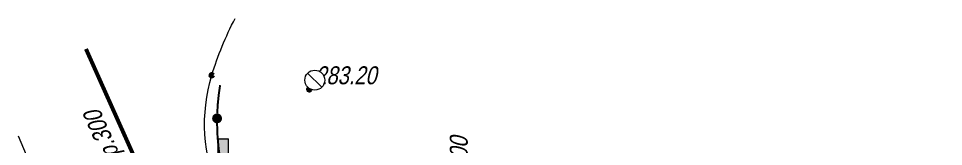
# Model space of a CAD drawing. Header units: metres. Extents: x 5191936 to 10384803, y 4968698 to 9938221.
# Drawn here: x 5192276.91 to 5192323.34, y 4969203.61 to 4969210.05 of the extents above; entities that cross this region are included whole.
import ezdxf

# ---------------------------------------------------------------- set-up
doc = ezdxf.new("R2010")
doc.units = ezdxf.units.M
doc.set_wipeout_variables(frame=1)
doc.linetypes.add('COMMUN', pattern=[6, 5, -1])
doc.linetypes.add('DASHEDX2', pattern=[1.5, 1, -0.5])
doc.layers.get('0').update_dxf_attribs({"lineweight": 18})
for name, color, linetype, lineweight in [('51361990', 7, 'Continuous', 18), ('82211000', 7, 'Continuous', 18), ('Commun', 7, 'Continuous', 18), ('GEO_POINTS', 7, 'Continuous', 18), ('Otm', 7, 'Continuous', 18), ('Sit', 7, 'Continuous', 18), ('Text_com', 7, 'Continuous', 18), ('Us_znak', 7, 'Continuous', 18), ('Us_znak_fon', 7, 'Continuous', 18), ('Рамка и сетка', 7, 'Continuous', 18)]:
    doc.layers.add(name, color=color, linetype=linetype, lineweight=lineweight)
doc.styles.add('eskd', font='ESKD1.shx', dxfattribs={"width": 1.2, "oblique": 15})
doc.styles.get("Standard").update_dxf_attribs({"font": 'arial.ttf', "width": 0.8, "oblique": 13, "height": 0.9})

# ---------------------------------------------------------------- blocks, each defined once
blk = doc.blocks.new('ZNAK')
at = {"layer": 'Us_znak_fon', "true_color": 0xffffff}
blk.add_hatch(color=7, dxfattribs=at).paths.add_polyline_path([(0.3, 1.8), (-0.3, 1.8), (-0.3, 0.85), (-0.05, 0.85), (-0.05, -0.05), (0.25, -0.05), (0.25, 0.05), (0.05, 0.05), (0.05, 0.85), (0.3, 0.85)])
at = {"layer": 'Us_znak', "color": 0, "linetype": 'Continuous', "lineweight": -2, "ltscale": 10}
blk.add_lwpolyline([(-0.25, 1.75), (0.25, 1.75), (0.25, 0.9), (-0.25, 0.9)], close=True, dxfattribs=at)
at = {"layer": 'Us_znak', "linetype": 'DASHEDX2', "ltscale": 10}
blk.add_lwpolyline([(0, 0.9), (0, 0), (0.25, 0)], dxfattribs=at)
blk = doc.blocks.new('51361990a')
at = {"color": 7, "style": 'eskd', "oblique": 15}
for tag, p in [('Z', (1.727, 1.405)), ('Z1', (1.727, -0.995)), ('Z2', (1.727, -3.395))]:
    blk.add_attdef(tag, p, '', height=2, dxfattribs=at)
at = {"color": 7}
blk.add_wipeout([(1.005, 0.104), (0.967, 0.297), (0.891, 0.479), (0.782, 0.643), (0.642, 0.782), (0.479, 0.891), (0.297, 0.967), (0.103, 1.005), (-0.094, 1.005), (-0.287, 0.967), (-0.469, 0.891), (-0.632, 0.782), (-0.772, 0.643), (-0.881, 0.479), (-0.957, 0.297), (-0.995, 0.104), (-0.995, -0.093), (-0.957, -0.287), (-0.881, -0.469), (-0.772, -0.632), (-0.632, -0.772), (-0.469, -0.881), (-0.287, -0.956), (-0.094, -0.995), (0.103, -0.995), (0.297, -0.956), (0.479, -0.881), (0.642, -0.772), (0.782, -0.632), (0.891, -0.469), (0.967, -0.287), (1.005, -0.093)], dxfattribs=at)
blk.add_line((-0.714, 0.7), (0.714, -0.7))
blk.add_circle((0.005, 0.005), 1)
blk = doc.blocks.new('*U71')
at = {"layer": '82211000', "linetype": 'Continuous', "ltscale": 0.5}
for points in [[(5192286.872, 4969204.778, 1), (5192286.88, 4969205.277, 1)], [(5192287.16, 4969202.299, 1), (5192287.059, 4969202.788, 1)], [(5192288.234, 4969199.775, 1), (5192288.037, 4969200.234, 1)]]:
    blk.add_hatch(color=256, dxfattribs=at).paths.add_polyline_path(points, flags=0)
at = {"layer": '82211000', "ltscale": 0.5, "const_width": 0.1}
blk.add_lwpolyline([(5192286.883, 4969205.277, -0.031378), (5192287.027, 4969206.7, -0.031378)], format="xyb", dxfattribs=at)
at = {"layer": '82211000', "linetype": 'Continuous', "ltscale": 0.5, "const_width": 0.1}
blk.add_lwpolyline([(5192287.062, 4969202.789, -0.043884), (5192286.875, 4969204.778, -0.043884)], format="xyb", dxfattribs=at)
at = {"layer": '82211000', "linetype": 'Continuous', "ltscale": 0.5}
blk.add_lwpolyline([(5192288.037, 4969200.234, 0.1, 0.1, 0), (5192287.174, 4969202.25, 0.1, 0.1, -0.001096), (5192287.163, 4969202.299, 0, 0, 0)], format="xyseb", dxfattribs=at)
at = {"layer": '82211000', "linetype": 'Continuous', "ltscale": 0.5, "flags": 128}
blk.add_lwpolyline([(5192288.628, 4969198.856, 0.1, 0.1, 0), (5192288.234, 4969199.775, 0, 0, 0)], format="xyseb", dxfattribs=at)

msp = doc.modelspace()

# ---------------------------------------------------------------- linework, layer by layer
at = {"layer": 'Commun', "color": 32, "linetype": 'COMMUN', "ltscale": 0.7, "const_width": 0.2, "elevation": 285.308, "flags": 128}
msp.add_lwpolyline([(5192297.245, 4969170.183), (5192292.949, 4969180.195), (5192280.294, 4969208.517)], dxfattribs=at)
at = {"layer": 'GEO_POINTS', "lineweight": 60}
for centre in [(5192286.611, 4969207.193, 284.176), (5192291.505, 4969206.482, 283.196)]:
    msp.add_circle(centre, 0.06, dxfattribs=at)
at = {"layer": 'Sit', "elevation": 287.207, "flags": 128}
msp.add_lwpolyline([(5192323.339, 4969121.684), (5192315.631, 4969138.131), (5192309.907, 4969150.445), (5192303.842, 4969163.687), (5192297.324, 4969178.289), (5192288.163, 4969198.598), (5192286.97, 4969201.309, -0.178713), (5192286.611, 4969207.193, -0.0486), (5192287.784, 4969210.047, -0.50364)], format="xyb", dxfattribs=at)
at = {"layer": 'Sit', "elevation": 284.412, "flags": 128}
msp.add_lwpolyline([(5192277.666, 4969202.343), (5192276.908, 4969204.134)], dxfattribs=at)

# ---------------------------------------------------------------- block references
at = {"layer": '82211000', "color": 7}
msp.add_blockref('*U71', (0, 0), dxfattribs=at)
at = {"layer": 'Sit', "color": 7, "linetype": 'Continuous'}
msp.add_blockref('ZNAK', (5192287.174, 4969202.25, 284.475), dxfattribs=at)

# ---------------------------------------------------------------- texts
at = {"layer": 'Otm', "oblique": 13, "width": 0.8}
msp.add_text('283.20', height=0.9, dxfattribs=at).set_placement((5192291.805, 4969206.742, 283.196))
at = {"layer": 'Text_com', "oblique": 13, "width": 0.8}
msp.add_text('кер.300', height=0.9, rotation=113.8563, dxfattribs=at).set_placement((5192282.399, 4969202.328, 568.007))
at = {"layer": 'Рамка и сетка', "oblique": 13, "width": 0.8}
msp.add_text('5192300', height=0.9, rotation=90, dxfattribs=at).set_placement((5192299.456, 4969200.194))

# ---------------------------------------------------------------- next in the draw order: block references
at = {"layer": '51361990', "color": 7, "xscale": 0.5, "yscale": 0.5, "zscale": 0.5}
msp.add_blockref('51361990a', (5192291.778, 4969206.948), dxfattribs=at)

doc.saveas('drawing.dxf')
